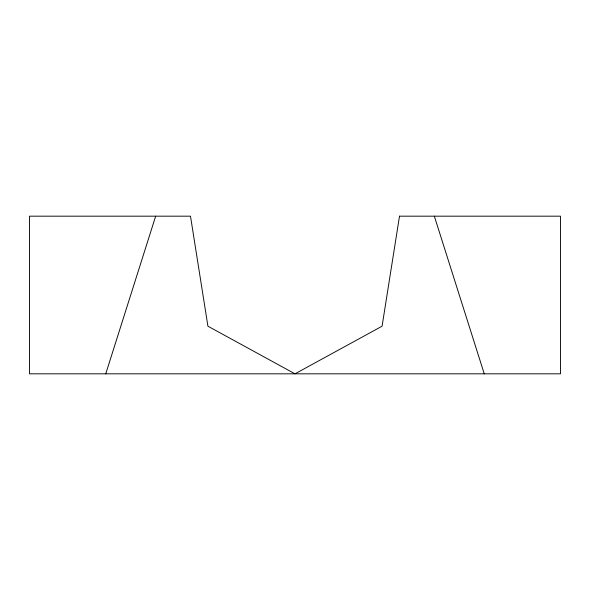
<?xml version="1.0" encoding="UTF-8"?>
<svg xmlns="http://www.w3.org/2000/svg" width="590" height="590" viewBox="0 0 590 590"><rect width="100%" height="100%" fill="white"/><g stroke="black" fill="none" stroke-linecap="round" stroke-linejoin="round"><path stroke-width="0.89" d="M105.75 373.824L155.664 216.176M434.336 216.176L484.25 373.824M399.504 216.176L382.084 326.196L295 373.824L207.916 326.196L190.496 216.176L29.5 216.176L29.5 373.824L560.5 373.824L560.5 216.176L399.504 216.176"/></g></svg>
